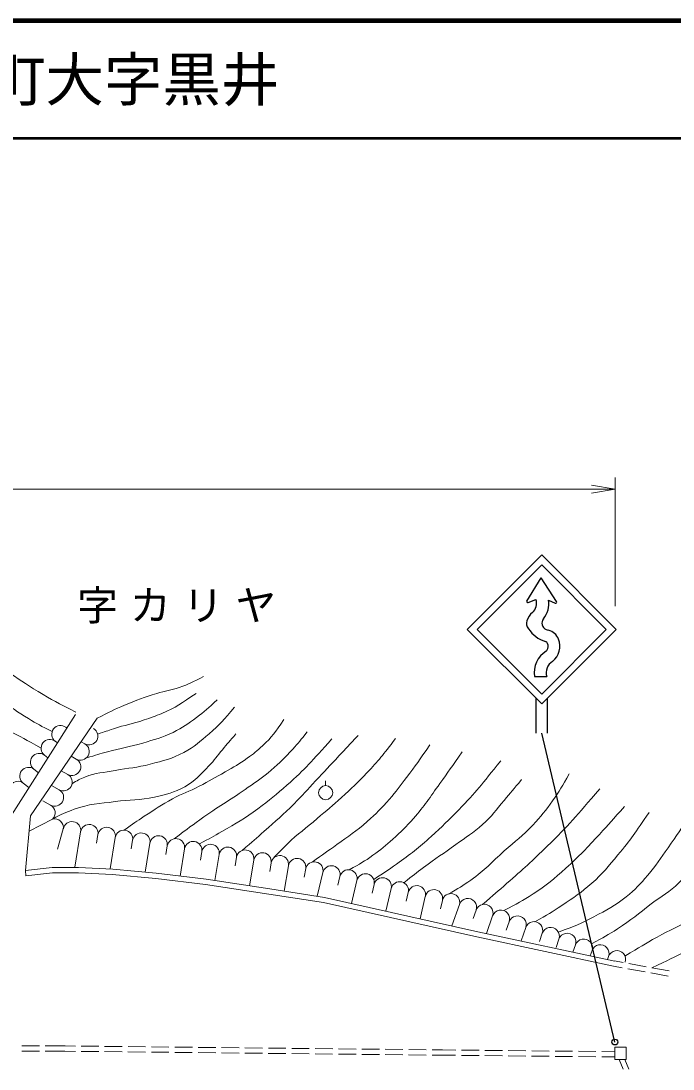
# Model space of a CAD drawing. Units: millimetres, scale not verified. Extents: x 40000 to 680000, y 20000 to 380000.
# Drawn here: x 432932 to 488691, y 290471 to 380000 of the extents above; entities that cross this region are included whole.
import ezdxf
from ezdxf.enums import TextEntityAlignment as Align

# ---------------------------------------------------------------- set-up
doc = ezdxf.new("R2010")
doc.units = ezdxf.units.MM
doc.header["$LTSCALE"] = 1000
for name, color, linetype, lineweight in [('M-BMK-HTXT', 7, 'Continuous', 13), ('M-STR-HTXT', 7, 'Continuous', 13), ('M-STR-STRC', 7, 'Continuous', 25), ('M-TTL', 2, 'Continuous', 140), ('M-TTL-LINE', 7, 'Continuous', 50), ('M-WORK', 1, 'Continuous', 13)]:
    doc.layers.add(name, color=color, linetype=linetype, lineweight=lineweight)
doc.layers.add('M-TTL-TXT', color=7, linetype='Continuous')
doc.styles.add('ＭＳ ゴシック', font='')
doc.styles.get('ＭＳ ゴシック').set_extended_font_data('MS Gothic')

# ---------------------------------------------------------------- blocks, each defined once
blk = doc.blocks.new('open_arrow')
at = {"color": 0, "linetype": 'Continuous', "lineweight": -2}
blk.add_lwpolyline([(7.5, 1.25), (0, 0), (7.5, -1.25)], dxfattribs=at)

msp = doc.modelspace()

# ---------------------------------------------------------------- linework, layer by layer
at = {"layer": 'M-STR-HTXT'}
for p, q in [((483729, 330000), (483729, 341000)), ((372350, 340000), (483729, 340000))]:
    msp.add_line(p, q, dxfattribs=at)
at = {"layer": 'M-STR-STRC'}
for p, q in [((476193, 330450), (477402, 332436)), ((478726, 330405), (477402, 332436)), ((476298, 330325), (476962, 330586)), ((478054, 330536), (478618, 330279)), ((476832, 324001), (477887, 324001)), ((476957, 322155), (476957, 319155)), ((477957, 319155), (477957, 322155)), ((483719, 292777), (477457, 319155))]:
    msp.add_line(p, q, dxfattribs=at)
for points in [[(477457, 321655), (483821, 328019), (477457, 334382), (471093, 328019)], [(477457, 322503), (482973, 328019), (477457, 333534), (471942, 328019)]]:
    msp.add_lwpolyline(points, close=True, dxfattribs=at)
msp.add_circle((483719, 292777), 250, dxfattribs=at)
for centre, radius, start, end in [((476266, 330405), 86.3, 148.67131, 291.44939), ((476017, 330239), 1007, 309.64419, 20.13773), ((476017, 330239), 2059, 320.48023, 8.29105), ((478654, 330358), 86.3, 245.55604, 33.11134), ((476871, 328548), 719, 161.91192, 220.56779), ((477621, 328303), 1508, 129.64419, 161.91192), ((478049, 328563), 575, 140.48023, 249.58059), ((478481, 329464), 2562, 212.70621, 253.97952), ((478591, 330020), 2130, 249.58059, 254.84784), ((477699, 326724), 1285, 21.6294, 74.84784), ((477699, 326724), 288, 21.6294, 74.84784), ((477360, 326590), 652, 330.80549, 21.6294), ((477360, 326590), 1649, 308.15279, 21.6294), ((478986, 324323), 2178, 122.04963, 188.49383), ((477678, 326412), 288, 302.04963, 330.80549), ((478986, 324323), 1145, 122.04963, 196.31331)]:
    msp.add_arc(centre, radius, start, end, dxfattribs=at)
at = {"layer": 'M-TTL'}
msp.add_line((680000, 380000), (40000, 380000), dxfattribs=at)
at = {"layer": 'M-TTL-LINE'}
msp.add_line((40000, 370000), (680000, 370000), dxfattribs=at)
at = {"layer": 'M-WORK'}
for p, q in [((428637, 306723), (437609, 320760)), ((439453, 320433), (433751, 312091)), ((436770, 319663), (436863, 319592)), ((435859, 318472), (436052, 318324)), ((438395, 318259), (438085, 318432)), ((434947, 317281), (435241, 317055)), ((437663, 316950), (437235, 317189)), ((434035, 316090), (434431, 315787)), ((436932, 315640), (436385, 315945)), ((433123, 314899), (433620, 314519)), ((436201, 314330), (435546, 314696)), ((458986, 314679), (458986, 315079)), ((435469, 313021), (434814, 313386)), ((433751, 312091), (433313, 307433)), ((435620, 311822), (433628, 310785)), ((436556, 310977), (436067, 309248)), ((438037, 310736), (437543, 307710)), ((439517, 310494), (439396, 309754)), ((440998, 310253), (440559, 307561)), ((442478, 310011), (442357, 309271)), ((443959, 309770), (443554, 307292)), ((445439, 309528), (445318, 308788)), ((446919, 309287), (446539, 306956)), ((448400, 309045), (448279, 308305)), ((449880, 308803), (449516, 306570)), ((451361, 308562), (451240, 307822)), ((452841, 308320), (452481, 306115)), ((454321, 308079), (454201, 307339)), ((433313, 307433), (435607, 307695)), ((433313, 307433), (433364, 306986)), ((433364, 306986), (435633, 307245)), ((435607, 307695), (437856, 307695)), ((435633, 307245), (437845, 307245)), ((437845, 307245), (440746, 307101)), ((437856, 307695), (440778, 307550)), ((440746, 307101), (444452, 306756)), ((440778, 307550), (444500, 307204)), ((444500, 307204), (448764, 306685)), ((455802, 307837), (455447, 305660)), ((457282, 307596), (457162, 306856)), ((458743, 307256), (458271, 305227)), ((444452, 306756), (448703, 306239)), ((448703, 306239), (454132, 305406)), ((448764, 306685), (454201, 305851)), ((460204, 306916), (460034, 306185)), ((461665, 306576), (461209, 304614)), ((463126, 306236), (462956, 305505)), ((454132, 305406), (458815, 304688)), ((454201, 305851), (458898, 305131)), ((464587, 305896), (464136, 303959)), ((466048, 305556), (465878, 304825)), ((458815, 304688), (471913, 301758)), ((458898, 305131), (472010, 302198)), ((467509, 305216), (467064, 303304)), ((468970, 304876), (468800, 304145)), ((470431, 304536), (469789, 302694)), ((471847, 304042), (471600, 303334)), ((473264, 303548), (472738, 302042)), ((474680, 303054), (474433, 302346)), ((471913, 301758), (483605, 299259)), ((472010, 302198), (483699, 299699)), ((476096, 302560), (475695, 301410)), ((477513, 302066), (477266, 301358)), ((478929, 301572), (478682, 300864)), ((480345, 301078), (480130, 300462)), ((481761, 300584), (481609, 300146)), ((483178, 300090), (483087, 299830)), ((483605, 299259), (484343, 299124)), ((483686, 299702), (484424, 299567)), ((484835, 299034), (486310, 298765)), ((484916, 299477), (486391, 299207)), ((486883, 299117), (488359, 298848)), ((486802, 298675), (488278, 298405)), ((433012, 291999), (434512, 291996)), ((433014, 292449), (434514, 292446)), ((435012, 291995), (436698, 291992)), ((435014, 292445), (436701, 292442)), ((436698, 291992), (437585, 291983)), ((436701, 292442), (437589, 292433)), ((438085, 291978), (439585, 291962)), ((438089, 292428), (439589, 292412)), ((440085, 291957), (441585, 291941)), ((440089, 292407), (441589, 292391)), ((442085, 291936), (443585, 291920)), ((442089, 292386), (443589, 292370)), ((444085, 291915), (445585, 291899)), ((444089, 292365), (445589, 292349)), ((446085, 291894), (447585, 291878)), ((446089, 292344), (447589, 292328)), ((448085, 291873), (449585, 291857)), ((448088, 292323), (449588, 292307)), ((450088, 292302), (451588, 292286)), ((452088, 292281), (453588, 292266)), ((454088, 292260), (455588, 292245)), ((456088, 292239), (457588, 292224)), ((458088, 292218), (459588, 292203)), ((460088, 292198), (461588, 292182)), ((462088, 292177), (463588, 292161)), ((464088, 292156), (465588, 292140)), ((466088, 292135), (467587, 292119)), ((468087, 292114), (468976, 292105)), ((468976, 292105), (470103, 292093)), ((470603, 292088), (472103, 292072)), ((472602, 292067), (474102, 292052)), ((474602, 292047), (476102, 292031)), ((476602, 292026), (478102, 292011)), ((478602, 292005), (480102, 291990)), ((480602, 291985), (482102, 291969)), ((482602, 291964), (483729, 291952)), ((483724, 292352), (484694, 292352)), ((483724, 291288), (483724, 292352)), ((484694, 292352), (484694, 291288)), ((450085, 291852), (451585, 291836)), ((452085, 291831), (453584, 291816)), ((454084, 291810), (455584, 291795)), ((456084, 291789), (457584, 291774)), ((458084, 291769), (459584, 291753)), ((460084, 291748), (461584, 291732)), ((462084, 291727), (463584, 291711)), ((464084, 291706), (465584, 291690)), ((466084, 291685), (467584, 291669)), ((468084, 291664), (468971, 291655)), ((468971, 291655), (470098, 291643)), ((470598, 291638), (472098, 291622)), ((472598, 291617), (474098, 291602)), ((474598, 291597), (476098, 291581)), ((476598, 291576), (478098, 291561)), ((478598, 291555), (480097, 291540)), ((480597, 291535), (482097, 291519)), ((482597, 291514), (483724, 291503)), ((484694, 291288), (483724, 291288)), ((484073, 291288), (484423, 290471)), ((484562, 291288), (484913, 290471))]:
    msp.add_line(p, q, dxfattribs=at)
msp.add_circle((458986, 314079), 600, dxfattribs=at)
for centre, start, end in [((436315, 319068), 52.56327, 232.56327), ((438760, 318914), 240.82112, 60.82112), ((435403, 317876), 52.56327, 232.56327), ((438029, 317604), 240.82112, 60.82112), ((434491, 316685), 52.56327, 232.56327), ((437298, 316295), 240.82112, 60.82112), ((433579, 315494), 52.56327, 232.56327), ((436566, 314985), 240.82112, 60.82112), ((432667, 314303), 52.56327, 232.56327), ((435835, 313675), 240.82112, 60.82112), ((435104, 312366), 313.51244, 60.82112), ((435816, 311098), 350.73407, 105.16099), ((437297, 310856), 350.73407, 170.73407), ((438777, 310615), 350.73407, 170.73407), ((440257, 310373), 350.73407, 170.73407), ((441738, 310132), 350.73407, 170.73407), ((443218, 309890), 350.73407, 170.73407), ((444699, 309649), 350.73407, 170.73407), ((446179, 309407), 350.73407, 170.73407), ((447660, 309166), 350.73407, 170.73407), ((449140, 308924), 350.73407, 170.73407), ((450620, 308683), 350.73407, 170.73407), ((452101, 308441), 350.73407, 170.73407), ((453581, 308200), 350.73407, 170.73407), ((455062, 307958), 350.73407, 170.73407), ((456542, 307717), 350.73407, 170.73407), ((458013, 307426), 346.89917, 166.89917), ((459474, 307086), 346.89917, 166.89917), ((460935, 306746), 346.89917, 166.89917), ((462396, 306406), 346.89917, 166.89917), ((463857, 306066), 346.89917, 166.89917), ((465318, 305726), 346.89917, 166.89917), ((466779, 305386), 346.89917, 166.89917), ((468240, 305046), 346.89917, 166.89917), ((469701, 304706), 346.89917, 166.89917), ((471139, 304289), 340.77051, 160.77051), ((472555, 303795), 340.77051, 160.77051), ((473972, 303301), 340.77051, 160.77051), ((475388, 302807), 340.77051, 160.77051), ((476804, 302313), 340.77051, 160.77051), ((478221, 301819), 340.77051, 160.77051), ((479637, 301325), 340.77051, 160.77051), ((481053, 300831), 340.77051, 160.77051), ((482470, 300337), 340.77051, 160.77051), ((483886, 299843), 340.77051, 160.77051)]:
    msp.add_arc(centre, 750, start, end, dxfattribs=at)
for points, knots in [([(424605, 330211), (425423, 329357), (425655, 329117), (426371, 328460), (427119, 327775), (427550, 327401), (428357, 326787), (429598, 325844), (430344, 325384), (431641, 324520), (432713, 323805), (433305, 323388), (434408, 322722), (435632, 321983), (436067, 321761), (437614, 320955)], [0, 0, 0, 0, 1, 1, 1, 2, 2, 2, 3, 3, 3, 4, 4, 4, 5, 5, 5, 5]), ([(435600, 319297), (434621, 319792), (434341, 319942), (433564, 320407), (432621, 320973), (432135, 321356), (431234, 321987), (430321, 322627), (429824, 323006), (428920, 323660), (428077, 324270), (427607, 324616), (426762, 325223), (425781, 325929), (425213, 326299), (424245, 327022), (423404, 327649), (423133, 327860), (422118, 328663)], [0, 0, 0, 0, 1, 1, 1, 2, 2, 2, 3, 3, 3, 4, 4, 4, 5, 5, 5, 6, 6, 6, 6]), ([(420336, 327248), (421970, 325839), (422386, 325483), (423690, 324340), (424710, 323446), (425166, 322796), (426293, 322041), (427086, 321510), (427613, 321351), (428474, 320939), (429784, 320313), (430555, 320042), (431852, 319391), (432961, 318834), (433328, 318634), (434653, 317889)], [0, 0, 0, 0, 1, 1, 1, 2, 2, 2, 3, 3, 3, 4, 4, 4, 5, 5, 5, 5]), ([(439453, 320433), (440538, 320995), (440855, 321154), (441784, 321550), (442842, 322002), (443455, 322208), (444551, 322559), (445292, 322796), (445740, 322819), (446474, 323075), (447311, 323366), (447606, 323528), (448538, 324013)], [0, 0, 0, 0, 1, 1, 1, 2, 2, 2, 3, 3, 3, 4, 4, 4, 4]), ([(439494, 319068), (440132, 319304), (440308, 319362), (440835, 319537), (441848, 319872), (442452, 319942), (443462, 320287), (444063, 320492), (444402, 320603), (444986, 320850), (446208, 321367), (446609, 321697), (447918, 322562)], [0, 0, 0, 0, 1, 1, 1, 2, 2, 2, 3, 3, 3, 4, 4, 4, 4]), ([(438528, 317045), (439400, 317306), (439632, 317371), (440342, 317567), (441508, 317887), (442188, 317965), (443345, 318317), (444376, 318631), (444976, 318766), (445948, 319232), (446780, 319630), (447200, 319949), (447942, 320498), (448667, 321036), (448912, 321262), (449701, 321999)], [0, 0, 0, 0, 1, 1, 1, 2, 2, 2, 3, 3, 3, 4, 4, 4, 5, 5, 5, 5]), ([(437301, 314835), (437770, 315134), (437954, 315215), (438396, 315409), (439349, 315826), (439978, 315772), (440999, 315972), (442160, 316198), (442834, 316210), (443978, 316511), (445132, 316815), (445812, 316953), (446863, 317520), (447785, 318017), (448226, 318431), (449021, 319115), (449954, 319917), (450251, 320283), (451202, 321390)], [0, 0, 0, 0, 1, 1, 1, 2, 2, 2, 3, 3, 3, 4, 4, 4, 5, 5, 5, 6, 6, 6, 6]), ([(441757, 310882), (442573, 311462), (442797, 311615), (443477, 312063), (444405, 312673), (444928, 313014), (445901, 313548), (446761, 314020), (447296, 314178), (448168, 314627), (449048, 315080), (449533, 315349), (450389, 315847), (451140, 316283), (451575, 316511), (452281, 317019), (452816, 317405), (453109, 317635), (453594, 318083), (454424, 318847), (454654, 319241), (455424, 320319)], [0, 0, 0, 0, 1, 1, 1, 2, 2, 2, 3, 3, 3, 4, 4, 4, 5, 5, 5, 6, 6, 6, 7, 7, 7, 7]), ([(435620, 311822), (436433, 312267), (436732, 312390), (437481, 312665), (438785, 313143), (439603, 313112), (440976, 313321), (442288, 313521), (443058, 313407), (444353, 313697), (445394, 313929), (445990, 314090), (446933, 314588), (447874, 315084), (448254, 315603), (449001, 316360), (449496, 316863), (449702, 317209), (450157, 317749), (450608, 318285), (450752, 318453), (451319, 319115)], [0, 0, 0, 0, 1, 1, 1, 2, 2, 2, 3, 3, 3, 4, 4, 4, 5, 5, 5, 6, 6, 6, 7, 7, 7, 7]), ([(446039, 310144), (447243, 311056), (447570, 311294), (448571, 312004), (450026, 313036), (450917, 313503), (452371, 314537), (453144, 315087), (453606, 315363), (454317, 315991), (455075, 316660), (455491, 317049), (456170, 317797), (456677, 318355), (456848, 318558), (457413, 319275)], [0, 0, 0, 0, 1, 1, 1, 2, 2, 2, 3, 3, 3, 4, 4, 4, 5, 5, 5, 5]), ([(451859, 309151), (452771, 309928), (453007, 310134), (453731, 310777), (454749, 311680), (455331, 312176), (456295, 313138), (457033, 313873), (457412, 314317), (458125, 315076), (458908, 315912), (459344, 316383), (460126, 317219), (460767, 317903), (460968, 318117), (461768, 318970)], [0, 0, 0, 0, 1, 1, 1, 2, 2, 2, 3, 3, 3, 4, 4, 4, 5, 5, 5, 5]), ([(448188, 309698), (449121, 310188), (449373, 310331), (450119, 310761), (451350, 311471), (452052, 311859), (453191, 312708), (454195, 313454), (454736, 313901), (455678, 314725), (457292, 316137), (457776, 316746), (459501, 318665)], [0, 0, 0, 0, 1, 1, 1, 2, 2, 2, 3, 3, 3, 4, 4, 4, 4]), ([(454490, 308444), (455050, 309051), (455220, 309215), (455708, 309689), (456649, 310604), (457269, 311014), (458264, 311870), (459082, 312573), (459556, 312949), (460352, 313676), (461217, 314467), (461702, 314914), (462510, 315764), (463540, 316847), (463856, 317273), (464972, 318695)], [0, 0, 0, 0, 1, 1, 1, 2, 2, 2, 3, 3, 3, 4, 4, 4, 5, 5, 5, 5]), ([(457828, 308153), (458850, 308861), (459116, 309050), (459930, 309642), (460961, 310392), (461574, 310772), (462533, 311612), (463323, 312303), (463738, 312725), (464433, 313512), (465051, 314211), (465345, 314646), (465911, 315388), (466718, 316448), (466964, 316812), (467904, 318156)], [0, 0, 0, 0, 1, 1, 1, 2, 2, 2, 3, 3, 3, 4, 4, 4, 5, 5, 5, 5]), ([(460999, 307493), (461971, 308030), (462270, 308190), (463026, 308727), (463727, 309225), (464096, 309539), (464738, 310111), (465463, 310757), (465859, 311137), (466497, 311870), (467455, 312970), (467893, 313667), (468749, 314849), (469509, 315899), (469749, 316248), (470648, 317570)], [0, 0, 0, 0, 1, 1, 1, 2, 2, 2, 3, 3, 3, 4, 4, 4, 5, 5, 5, 5]), ([(463098, 306670), (464038, 307267), (464297, 307446), (465043, 307977), (466254, 308838), (466918, 309349), (468021, 310346), (468969, 311201), (469477, 311706), (470367, 312621), (471867, 314162), (472313, 314768), (473955, 316796)], [0, 0, 0, 0, 1, 1, 1, 2, 2, 2, 3, 3, 3, 4, 4, 4, 4]), ([(465669, 306389), (466477, 307028), (466696, 307194), (467365, 307695), (468416, 308483), (469047, 308868), (470109, 309642), (471014, 310301), (471575, 310606), (472407, 311354), (473209, 312074), (473534, 312602), (474237, 313418), (474831, 314108), (475019, 314333), (475738, 315201)], [0, 0, 0, 0, 1, 1, 1, 2, 2, 2, 3, 3, 3, 4, 4, 4, 5, 5, 5, 5]), ([(469461, 305417), (470388, 305926), (470667, 306109), (471399, 306616), (472616, 307460), (473153, 308120), (474260, 309102), (475221, 309955), (475814, 310378), (476700, 311307), (477423, 312066), (477780, 312540), (478388, 313395), (479002, 314256), (479191, 314589), (479819, 315693)], [0, 0, 0, 0, 1, 1, 1, 2, 2, 2, 3, 3, 3, 4, 4, 4, 5, 5, 5, 5]), ([(472391, 304527), (473414, 305393), (473678, 305624), (474492, 306341), (475864, 307549), (476632, 308229), (477940, 309507), (479799, 311324), (480369, 312024), (482443, 314409)], [0, 0, 0, 0, 1, 1, 1, 2, 2, 2, 3, 3, 3, 3]), ([(474222, 304008), (475416, 304613), (475780, 304814), (476720, 305426), (477890, 306188), (478492, 306702), (479535, 307631), (480720, 308686), (481314, 309354), (482396, 310516), (483250, 311432), (483527, 311744), (484530, 312908)], [0, 0, 0, 0, 1, 1, 1, 2, 2, 2, 3, 3, 3, 4, 4, 4, 4]), ([(476884, 303058), (477991, 303678), (478308, 303864), (479183, 304441), (480221, 305126), (480803, 305522), (481739, 306341), (482706, 307186), (483137, 307777), (483968, 308757), (485107, 310101), (485443, 310636), (486641, 312392)], [0, 0, 0, 0, 1, 1, 1, 2, 2, 2, 3, 3, 3, 4, 4, 4, 4]), ([(478889, 302159), (480333, 302709), (480781, 302878), (481927, 303479), (483053, 304070), (483701, 304399), (484695, 305191), (485484, 305822), (485865, 306255), (486524, 307021), (487267, 307885), (487597, 308439), (488260, 309366), (489065, 310493), (489312, 310875), (490253, 312298)], [0, 0, 0, 0, 1, 1, 1, 2, 2, 2, 3, 3, 3, 4, 4, 4, 5, 5, 5, 5]), ([(481726, 301163), (482791, 301730), (483099, 301910), (483944, 302447), (485127, 303200), (485709, 303739), (486829, 304582), (487759, 305281), (488383, 305557), (489198, 306388), (490099, 307306), (490500, 307921), (491215, 308991), (491847, 309937), (492048, 310297), (492693, 311501)], [0, 0, 0, 0, 1, 1, 1, 2, 2, 2, 3, 3, 3, 4, 4, 4, 5, 5, 5, 5]), ([(484580, 300126), (485891, 300921), (486239, 301131), (487321, 301744), (488463, 302390), (489199, 302590), (490277, 303339), (491051, 303877), (491515, 304171), (492130, 304887), (492984, 305881), (493324, 306554), (493959, 307701), (494576, 308816), (494758, 309248), (495343, 310656)], [0, 0, 0, 0, 1, 1, 1, 2, 2, 2, 3, 3, 3, 4, 4, 4, 5, 5, 5, 5]), ([(486862, 299121), (488317, 299794), (488722, 299977), (489878, 300594), (490902, 301142), (491553, 301344), (492458, 302072), (493333, 302776), (493685, 303331), (494358, 304230), (495022, 305117), (495311, 305673), (495882, 306622), (496531, 307701), (496727, 308076), (497454, 309437)], [0, 0, 0, 0, 1, 1, 1, 2, 2, 2, 3, 3, 3, 4, 4, 4, 5, 5, 5, 5])]:
    msp.add_open_spline(points, degree=3, knots=knots, dxfattribs=at)

# ---------------------------------------------------------------- block references
at = {"layer": 'M-STR-HTXT', "xscale": 267, "yscale": 267, "rotation": 180}
msp.add_blockref('open_arrow', (483729, 340000), dxfattribs=at)

# ---------------------------------------------------------------- texts
at = {"layer": 'M-BMK-HTXT', "insert": (446761, 329943), "char_height": 2566, "attachment_point": 5, "style": 'ＭＳ ゴシック'}
msp.add_mtext('\\T1.29;字カリヤ', dxfattribs=at)
at = {"layer": 'M-TTL-TXT', "style": 'ＭＳ ゴシック'}
msp.add_text('下関市豊浦町大字黒井', height=3666, dxfattribs=at).set_placement((405024, 375000), align=Align.MIDDLE_LEFT)

doc.saveas('drawing.dxf')
